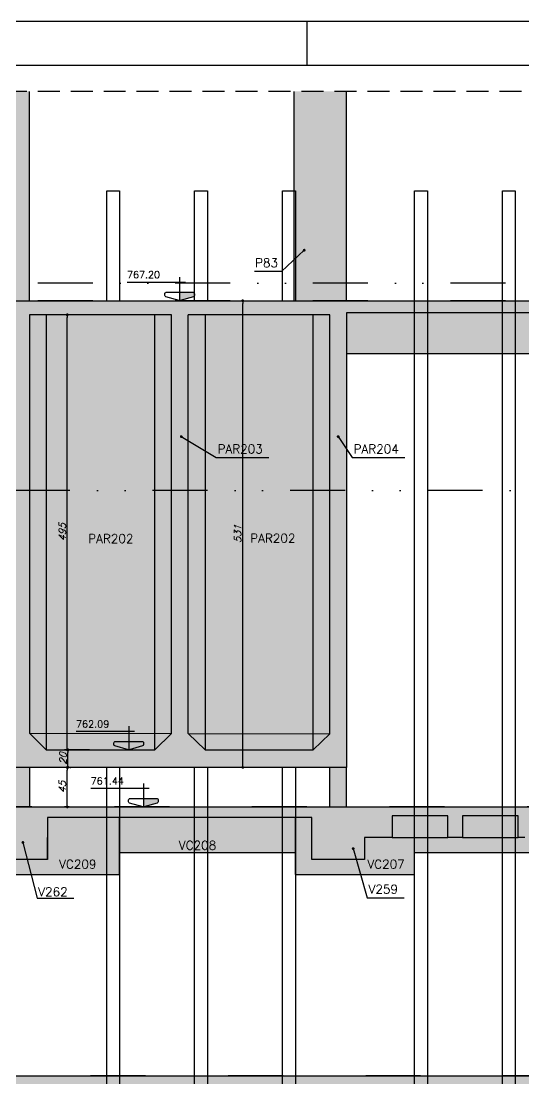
# Model space of a CAD drawing. Header units: millimetres. Extents: x 0 to 7795, y 0 to 4500.
# Drawn here: x 1322 to 1894, y 3297 to 4500 of the extents above; entities that cross this region are included whole.
import ezdxf
from ezdxf.enums import TextEntityAlignment as Align

# ---------------------------------------------------------------- set-up
doc = ezdxf.new("R2010")
doc.units = ezdxf.units.MM
doc.header["$LTSCALE"] = 50
doc.linetypes.add('DASHED', pattern=[0.75, 0.5, -0.25])
doc.linetypes.add('DIVIDE2', pattern=[0.625, 0.25, -0.125, 0, -0.125, 0, -0.125])
for name, color, linetype in [('F-CORTE', 4, 'Continuous'), ('F-COTAS', 106, 'Continuous'), ('F-EIXOS-DET', 1, 'Continuous'), ('F-FUNDAÇÃO-VISTA', 253, 'Continuous'), ('F-LEADER', 1, 'Continuous'), ('F-MARGEM', 1, 'Continuous'), ('F-NÍVEL-VISTA', 2, 'Continuous'), ('F-SOLIDO-CORTE', 71, 'Continuous'), ('F-TEXTO', 6, 'Continuous'), ('F-TEXTO-YELLOW', 2, 'Continuous'), ('F-VIGA VISTA', 2, 'Continuous'), ('F-VISTA', 2, 'Continuous'), ('F-VISTA SÓLIDO 1', 254, 'Continuous'), ('F-VISTA SÓLIDO 3', 252, 'Continuous')]:
    doc.layers.add(name, color=color, linetype=linetype)
doc.styles.add('CP-TEXT-INCL', font='simplex.shx', dxfattribs={"oblique": 20})
doc.styles.add('MCP', font='simplex.shx')
doc.dimstyles.new('CP-COTAS-50', dxfattribs={"dimscale": 0.64, "dimtxt": 12.5, "dimasz": 5, "dimexe": 5, "dimexo": 5, "dimgap": 2.5, "dimtad": 1, "dimdec": 1, "dimdsep": 46, "dimtxsty": 'CP-TEXT-INCL', "dimblk1": 'DOT', "dimblk2": 'DOT', "dimsah": 1, "dimcen": 9, "dimclrd": 256, "dimclre": 256, "dimclrt": 256, "dimadec": 0, "dimazin": 0, "dimtfac": 1, "dimtdec": 1, "dimtmove": 2, "dimatfit": 3, "dimldrblk": 'DOT', "dimfxl": 5, "dimtolj": 1, "dimarcsym": 0})

# ---------------------------------------------------------------- blocks, each defined once
blk = doc.blocks.new('_DOT')
at = {"color": 0, "linetype": 'ByBlock'}
blk.add_line((-0.5, 0), (-1, 0), dxfattribs=at)
at = {"color": 0, "linetype": 'ByBlock', "const_width": 0.5}
blk.add_lwpolyline([(-0.25, 0, 1), (0.25, 0, 1)], format="xyb", close=True, dxfattribs=at)
blk = doc.blocks.new('A0-2L_900')
at = {"layer": 'F-MARGEM', "color": 2}
blk.add_line((32.95, 89), (32.95, 90), dxfattribs=at)
blk.add_lwpolyline([(155.9, 0), (0, 0), (0, 90), (155.9, 90)], close=True, dxfattribs=at)
at = {"layer": 'F-MARGEM', "color": 7}
blk.add_lwpolyline([(2.5, 89), (154.9, 89), (154.9, 1), (2.5, 1)], close=True, dxfattribs=at)
blk = doc.blocks.new('*D86')
at = {"layer": 'DEFPOINTS', "color": 0, "transparency": 16777216}
for p in [(1374.7, 3650.9), (1380.2, 3650.9), (1380.2, 3605.9)]:
    blk.add_point(p, dxfattribs=at)
at = {"layer": 'F-COTAS', "lineweight": -2, "transparency": 16777216}
for p, q in [((1377, 3650.9), (1371.5, 3650.9)), ((1374.7, 3609.1), (1374.7, 3647.7)), ((1377, 3605.9), (1371.5, 3605.9))]:
    blk.add_line(p, q, dxfattribs=at)
at = {"layer": 'F-COTAS', "lineweight": -2, "transparency": 16777216, "xscale": 3.2, "yscale": 3.2, "zscale": 3.2}
for p, rotation in [((1374.7, 3650.9), 90), ((1374.7, 3605.9), 270)]:
    blk.add_blockref('_DOT', p, dxfattribs=dict(at, rotation=rotation))
at = {"layer": 'F-COTAS', "transparency": 16777216, "insert": (1369.1, 3628.4), "char_height": 8, "attachment_point": 5, "rotation": 90, "style": 'CP-TEXT-INCL'}
blk.add_mtext('\\A1;45', dxfattribs=at)
blk = doc.blocks.new('*D87')
at = {"layer": 'DEFPOINTS', "color": 0, "transparency": 16777216}
for p in [(1374.6, 3670.9), (1375.5, 3670.9), (1374.6, 3650.9)]:
    blk.add_point(p, dxfattribs=at)
at = {"layer": 'F-COTAS', "lineweight": -2, "transparency": 16777216}
for p, q in [((1377.8, 3670.9), (1378.7, 3670.9)), ((1375.5, 3654.1), (1375.5, 3667.7)), ((1377.8, 3650.9), (1378.7, 3650.9))]:
    blk.add_line(p, q, dxfattribs=at)
at = {"layer": 'F-COTAS', "lineweight": -2, "transparency": 16777216, "xscale": 3.2, "yscale": 3.2, "zscale": 3.2}
for p, rotation in [((1375.5, 3670.9), 90), ((1375.5, 3650.9), 270)]:
    blk.add_blockref('_DOT', p, dxfattribs=dict(at, rotation=rotation))
at = {"layer": 'F-COTAS', "transparency": 16777216, "insert": (1369.9, 3660.9), "char_height": 8, "attachment_point": 5, "rotation": 90, "style": 'CP-TEXT-INCL'}
blk.add_mtext('\\A1;20', dxfattribs=at)
blk = doc.blocks.new('*D88')
at = {"layer": 'DEFPOINTS', "color": 0, "transparency": 16777216}
for p in [(1374.7, 4165.9), (1403.1, 4165.9), (1403.1, 3670.9)]:
    blk.add_point(p, dxfattribs=at)
at = {"layer": 'F-COTAS', "lineweight": -2, "transparency": 16777216}
for p, q in [((1399.9, 4165.9), (1371.5, 4165.9)), ((1374.7, 3674.1), (1374.7, 4162.7)), ((1399.9, 3670.9), (1371.5, 3670.9))]:
    blk.add_line(p, q, dxfattribs=at)
at = {"layer": 'F-COTAS', "lineweight": -2, "transparency": 16777216, "xscale": 3.2, "yscale": 3.2, "zscale": 3.2}
for p, rotation in [((1374.7, 4165.9), 90), ((1374.7, 3670.9), 270)]:
    blk.add_blockref('_DOT', p, dxfattribs=dict(at, rotation=rotation))
at = {"layer": 'F-COTAS', "transparency": 16777216, "insert": (1369.1, 3918.4), "char_height": 8, "attachment_point": 5, "rotation": 90, "style": 'CP-TEXT-INCL'}
blk.add_mtext('\\A1;495', dxfattribs=at)
blk = doc.blocks.new('Nível - Vista')
at = {"layer": 'F-NÍVEL-VISTA'}
blk.add_hatch(color=71, dxfattribs=at).paths.add_polyline_path([(0, 0.238), (-0.38, 0.238, 0.414214), (-0.42, 0.198), (-0.42, 0.148, 0.331206), (-0.391, 0.11), (-0.011, 0.002, 0.072993), (0, 0)])
at = {"layer": 'F-NÍVEL-VISTA', "color": 2}
for p, q in [((0, 0.67), (0, 0)), ((-0.168, 0.521), (1.493, 0.521))]:
    blk.add_line(p, q, dxfattribs=at)
blk.add_lwpolyline([(-0.011, 0.002, 0.146769), (0.011, 0.002), (0.391, 0.11, 0.331206), (0.42, 0.148), (0.42, 0.198, 0.414214), (0.38, 0.238), (-0.38, 0.238, 0.414214), (-0.42, 0.198), (-0.42, 0.148, 0.331206), (-0.391, 0.11), (-0.011, 0.002, 0.146769), (0.011, 0.002)], format="xyb", dxfattribs=at)
at = {"layer": 'F-TEXTO', "color": 3, "style": 'MCP'}
for tag, p in [('NÍVEL', (1.026, 0.636)), ('NÍVEL_DETALHE', (1.02, 0.186))]:
    blk.add_attdef(tag, text='', height=0.2, dxfattribs=at).set_placement(p, align=Align.CENTER)
blk = doc.blocks.new('*D167')
at = {"layer": 'DEFPOINTS', "color": 0, "transparency": 16777216}
for p in [(1573.7, 4181.9), (1574.2, 4181.9), (1577.6, 3650.9)]:
    blk.add_point(p, dxfattribs=at)
at = {"layer": 'F-COTAS', "lineweight": -2, "transparency": 16777216}
for p, q in [((1574.2, 3654.1), (1574.2, 4178.7)), ((1576.9, 4181.9), (1577.4, 4181.9)), ((1574.4, 3650.9), (1571, 3650.9))]:
    blk.add_line(p, q, dxfattribs=at)
at = {"layer": 'F-COTAS', "lineweight": -2, "transparency": 16777216, "xscale": 3.2, "yscale": 3.2, "zscale": 3.2}
for p, rotation in [((1574.2, 4181.9), 90), ((1574.2, 3650.9), 270)]:
    blk.add_blockref('_DOT', p, dxfattribs=dict(at, rotation=rotation))
at = {"layer": 'F-COTAS', "transparency": 16777216, "insert": (1568.6, 3916.4), "char_height": 8, "attachment_point": 5, "rotation": 90, "style": 'CP-TEXT-INCL'}
blk.add_mtext('\\A1;531', dxfattribs=at)

msp = doc.modelspace()

# ---------------------------------------------------------------- hatches: boundary and pattern name
at = {"layer": 'F-SOLIDO-CORTE'}
h = msp.add_hatch(color=256, dxfattribs=at)
h.dxf.hatch_style = 1
h.paths.add_polyline_path([(1692.38, 3950.69), (1692.38, 4167.95), (1702.19, 4167.95), (1705.58, 4167.95), (2099.22, 4167.95), (2100.8, 4167.95), (2120.83, 4167.95), (2139.62, 4167.95), (2144.81, 4167.95), (2398.88, 4167.95), (2398.88, 4143.52), (2398.88, 4121.95), (2405, 4121.95), (2414.71, 4121.95), (2422.42, 4121.95), (2426.88, 4121.95), (2440.24, 4121.95), (2467.88, 4121.95), (2577.99, 4121.95), (2586.35, 4121.95), (2645.88, 4121.95), (2645.88, 4106.95), (2664.88, 4106.95), (2664.88, 4146.88), (2664.88, 4151.95), (2672.57, 4151.95), (2732.1, 4151.95), (2819.56, 4151.95), (3144.84, 4151.95), (3152.38, 4151.95), (3152.38, 4166.95), (2830.56, 4166.95), (2823.56, 4166.95), (2819.56, 4166.95), (2743.1, 4166.95), (2736.1, 4166.95), (2732.1, 4166.95), (2683.57, 4166.95), (2676.57, 4166.95), (2672.57, 4166.95), (2663.23, 4166.95), (2645.88, 4166.95), (2645.88, 4136.95), (2597.35, 4136.95), (2590.35, 4136.95), (2586.35, 4136.95), (2467.88, 4136.95), (2467.88, 4157.91), (2467.88, 4181.95), (2451.24, 4181.95), (2444.24, 4181.95), (2440.24, 4181.95), (2437.82, 4181.95), (2430.82, 4181.95), (2426.82, 4181.95), (2425.71, 4181.95), (2418.71, 4181.95), (2416, 4181.95), (2414.71, 4181.95), (2409, 4181.95), (2405, 4181.95), (2155.81, 4181.95), (2148.81, 4181.95), (2144.81, 4181.95), (2131.83, 4181.95), (2124.83, 4181.95), (2120.83, 4181.95), (2110.22, 4181.95), (2103.22, 4181.95), (2099.22, 4181.95), (1716.58, 4181.95), (1709.58, 4181.95), (1705.58, 4181.95), (1703.38, 4181.95), (1696.38, 4181.95), (1684.38, 4181.95), (1677.38, 4181.95), (1673.38, 4181.95), (1667.83, 4181.95), (1660.83, 4181.95), (1656.83, 4181.95), (1342.88, 4181.95), (1335.88, 4181.95), (1331.88, 4181.95), (1323.88, 4181.95), (1312.88, 4181.95), (1312.88, 4175.41), (1312.88, 3666.21), (1312.88, 3650.95), (1313.8, 3650.95), (1331.88, 3650.95), (1342.86, 3650.95), (1348.43, 3650.95), (1674.3, 3650.95), (1692.38, 3650.95)])
h.paths.add_polyline_path([(1654.38, 3670.95), (1350.88, 3670.95), (1331.88, 3689.95), (1331.88, 3950.69), (1331.88, 4165.95), (1656.83, 4165.95), (1673.38, 4165.95), (1673.38, 3688.98)], flags=16)
h = msp.add_hatch(color=256, dxfattribs=at)
h.dxf.hatch_style = 1
h.paths.add_polyline_path([(3152.38, 3605.95), (2995.46, 3605.95), (2849.78, 3605.95), (2495.89, 3605.95), (2473.68, 3605.95), (2441.74, 3605.95), (2438.38, 3605.95), (2407.9, 3605.95), (2402.07, 3605.95), (2394.25, 3605.95), (2386.06, 3605.95), (2378.38, 3605.95), (2374.73, 3605.95), (2370.45, 3605.95), (2368.42, 3605.95), (2278.84, 3605.95), (2001.29, 3605.95), (1973.34, 3605.95), (1876.43, 3605.95), (1712.88, 3605.95), (1703.72, 3605.95), (1702.19, 3605.95), (1673.47, 3605.95), (1663.57, 3605.95), (1652.88, 3605.95), (1646.4, 3605.95), (1639.56, 3605.95), (1440.87, 3605.95), (1352.38, 3605.95), (1343.22, 3605.95), (1341.69, 3605.95), (1312.97, 3605.95), (1303.07, 3605.95), (1292.38, 3605.95), (1231.79, 3605.95), (1026.59, 3605.95), (1013.6, 3605.95), (686.96, 3605.95), (684.54, 3605.95), (669.14, 3605.95), (663.38, 3605.95), (663.38, 3570.95), (669.14, 3570.95), (684.54, 3570.95), (686.96, 3570.95), (690.76, 3570.95), (704.25, 3570.95), (704.25, 3590.03), (704.25, 3595.95), (767.5, 3595.95), (767.5, 3576.86), (767.5, 3570.95), (769.42, 3570.95), (784.25, 3570.95), (784.25, 3590.03), (784.25, 3595.95), (847.5, 3595.95), (847.5, 3576.86), (847.5, 3570.95), (849.51, 3570.95), (853.73, 3570.95), (864.25, 3570.95), (864.25, 3590.03), (864.25, 3595.95), (927.5, 3595.95), (927.5, 3576.86), (927.5, 3570.95), (938.18, 3570.95), (942.36, 3570.95), (944.25, 3570.95), (944.25, 3590.03), (944.25, 3595.95), (1007.5, 3595.95), (1007.5, 3576.86), (1007.5, 3570.95), (1009.6, 3570.95), (1013.93, 3570.95), (1019.01, 3570.95), (1024.25, 3570.95), (1024.25, 3590.03), (1024.25, 3595.95), (1087.5, 3595.95), (1087.5, 3576.86), (1087.5, 3570.95), (1089.42, 3570.95), (1104.25, 3570.95), (1104.25, 3590.03), (1104.25, 3595.95), (1167.5, 3595.95), (1167.5, 3576.86), (1167.5, 3570.95), (1172.77, 3570.95), (1177.12, 3570.95), (1184.25, 3570.95), (1184.25, 3590.03), (1184.25, 3595.95), (1231.79, 3595.95), (1247.5, 3595.95), (1247.5, 3576.86), (1247.5, 3570.95), (1264.58, 3570.95), (1292.38, 3570.95), (1292.38, 3545.95), (1303.07, 3545.95), (1312.97, 3545.95), (1341.69, 3545.95), (1343.22, 3545.95), (1352.38, 3545.95), (1352.38, 3579.15), (1352.38, 3593.95), (1440.87, 3593.95), (1639.56, 3593.95), (1646.4, 3593.95), (1652.88, 3593.95), (1652.88, 3572.74), (1652.88, 3545.95), (1663.57, 3545.95), (1673.47, 3545.95), (1702.19, 3545.95), (1703.72, 3545.95), (1712.88, 3545.95), (1712.88, 3570.95), (1720.17, 3570.95), (1741.02, 3570.95), (1744.25, 3570.95), (1744.25, 3590.03), (1744.25, 3595.95), (1807.5, 3595.95), (1807.5, 3576.86), (1807.5, 3570.95), (1820.01, 3570.95), (1824.25, 3570.95), (1824.25, 3590.03), (1824.25, 3595.95), (1876.43, 3595.95), (1887.5, 3595.95), (1887.5, 3576.86), (1887.5, 3570.95), (1895.04, 3570.95), (1904.25, 3570.95), (1904.25, 3590.03), (1904.25, 3595.95), (1967.5, 3595.95), (1967.5, 3576.86), (1967.5, 3570.95), (1979.01, 3570.95), (1984.25, 3570.95), (1984.25, 3590.03), (1984.25, 3595.95), (2001.29, 3595.95), (2047.5, 3595.95), (2047.5, 3576.86), (2047.5, 3570.95), (2064.25, 3570.95), (2064.25, 3590.03), (2064.25, 3595.95), (2127.5, 3595.95), (2127.5, 3576.86), (2127.5, 3570.95), (2128.86, 3570.95), (2130.65, 3570.95), (2140.88, 3570.95), (2144.25, 3570.95), (2144.25, 3590.03), (2144.25, 3595.95), (2207.5, 3595.95), (2207.5, 3576.86), (2207.5, 3570.95), (2214.79, 3570.95), (2217.04, 3570.95), (2220.88, 3570.95), (2224.25, 3570.95), (2224.25, 3590.03), (2224.25, 3595.95), (2278.84, 3595.95), (2287.5, 3595.95), (2287.5, 3576.86), (2287.5, 3570.95), (2290.51, 3570.95), (2298.18, 3570.95), (2300.88, 3570.95), (2304.25, 3570.95), (2304.25, 3590.03), (2304.25, 3595.95), (2367.5, 3595.95), (2367.5, 3576.86), (2367.5, 3570.95), (2370.45, 3570.95), (2374.73, 3570.95), (2379.25, 3570.95), (2386.06, 3570.95), (2394.25, 3570.95), (2402.07, 3570.95), (2408.49, 3570.95), (2438.38, 3570.95), (2442.98, 3570.95), (2459.76, 3570.95), (2464.25, 3570.95), (2464.25, 3590.03), (2464.25, 3595.95), (2473.68, 3595.95), (2495.89, 3595.95), (2527.5, 3595.95), (2527.5, 3576.86), (2527.5, 3570.95), (2541.51, 3570.95), (2544.25, 3570.95), (2544.25, 3590.03), (2544.25, 3595.95), (2607.5, 3595.95), (2607.5, 3576.86), (2607.5, 3570.95), (2619.72, 3570.95), (2624.25, 3570.95), (2624.25, 3590.03), (2624.25, 3595.95), (2687.5, 3595.95), (2687.5, 3576.86), (2687.5, 3570.95), (2698.09, 3570.95), (2704.25, 3570.95), (2704.25, 3590.03), (2704.25, 3595.95), (2767.5, 3595.95), (2767.5, 3576.86), (2767.5, 3570.95), (2784.25, 3570.95), (2784.25, 3590.03), (2784.25, 3595.95), (2847.5, 3595.95), (2847.5, 3576.86), (2847.5, 3570.95), (2864.25, 3570.95), (2864.25, 3590.03), (2864.25, 3595.95), (2927.5, 3595.95), (2927.5, 3576.86), (2927.5, 3570.95), (2937.13, 3570.95), (2944.25, 3570.95), (2944.25, 3590.03), (2944.25, 3595.95), (2995.46, 3595.95), (3007.5, 3595.95), (3007.5, 3576.86), (3007.5, 3570.95), (3024.25, 3570.95), (3024.25, 3590.03), (3024.25, 3595.95), (3087.5, 3595.95), (3087.5, 3576.86), (3087.5, 3570.95), (3090.23, 3570.95), (3092.88, 3570.95), (3115.43, 3570.95), (3152.38, 3570.95)])
h = msp.add_hatch(color=256, dxfattribs=at)
h.dxf.hatch_style = 1
h.paths.add_polyline_path([(3152.38, 3299.95), (3144.84, 3299.95), (3073.68, 3299.95), (2684.93, 3299.95), (2649.55, 3299.95), (2646.27, 3299.95), (2521.85, 3299.95), (2455.16, 3299.95), (2429.76, 3299.95), (2424.74, 3299.95), (2416.21, 3299.95), (2405.59, 3299.95), (2394.86, 3299.95), (2385.78, 3299.95), (2376.57, 3299.95), (2370.58, 3299.95), (2368.55, 3299.95), (2358.54, 3299.95), (2149.56, 3299.95), (2131.33, 3299.95), (2095.69, 3299.95), (2090.19, 3299.95), (1775.99, 3299.95), (1773.88, 3299.95), (1769.6, 3299.95), (1734.91, 3299.95), (1731.68, 3299.95), (1728.87, 3299.95), (1712.58, 3299.95), (1665.01, 3299.95), (1639.69, 3299.95), (1632.55, 3299.95), (1614.31, 3299.95), (1365.58, 3299.95), (1356.35, 3299.95), (1346.62, 3299.95), (1303.32, 3299.95), (1298.14, 3299.95), (1295.59, 3299.95), (1275.8, 3299.95), (1229.96, 3299.95), (1217.39, 3299.95), (1026.29, 3299.95), (1013.57, 3299.95), (739.25, 3299.95), (721.01, 3299.95), (702.77, 3299.95), (687.26, 3299.95), (684.54, 3299.95), (669.14, 3299.95), (666.59, 3299.95), (663.38, 3299.95), (663.38, 3264.95), (666.59, 3264.95), (669.14, 3264.95), (684.54, 3264.95), (687.26, 3264.95), (690.76, 3264.95), (696.55, 3264.95), (700.13, 3264.95), (704.25, 3264.95), (704.25, 3284.03), (704.25, 3289.95), (721.01, 3289.95), (739.25, 3289.95), (767.5, 3289.95), (767.5, 3270.86), (767.5, 3264.95), (769.06, 3264.95), (772.47, 3264.95), (775.04, 3264.95), (784.25, 3264.95), (784.25, 3284.03), (784.25, 3289.95), (847.5, 3289.95), (847.5, 3270.86), (847.5, 3264.95), (849.06, 3264.95), (864.25, 3264.95), (864.25, 3284.03), (864.25, 3289.95), (927.5, 3289.95), (927.5, 3270.86), (927.5, 3264.95), (929.06, 3264.95), (944.25, 3264.95), (944.25, 3284.03), (944.25, 3289.95), (1007.5, 3289.95), (1007.5, 3270.86), (1007.5, 3264.95), (1008.86, 3264.95), (1024.25, 3264.95), (1024.25, 3284.03), (1024.25, 3289.95), (1087.5, 3289.95), (1087.5, 3270.86), (1087.5, 3264.95), (1088.74, 3264.95), (1104.25, 3264.95), (1104.25, 3284.03), (1104.25, 3289.95), (1167.5, 3289.95), (1167.5, 3270.86), (1167.5, 3264.95), (1176.99, 3264.95), (1184.25, 3264.95), (1184.25, 3284.03), (1184.25, 3289.95), (1217.39, 3289.95), (1229.96, 3289.95), (1247.5, 3289.95), (1247.5, 3270.86), (1247.5, 3264.95), (1264.25, 3264.95), (1264.25, 3284.03), (1264.25, 3289.95), (1275.8, 3289.95), (1295.59, 3289.95), (1298.14, 3289.95), (1303.32, 3289.95), (1327.5, 3289.95), (1327.5, 3270.86), (1327.5, 3264.95), (1328.46, 3264.95), (1333.93, 3264.95), (1339.01, 3264.95), (1344.25, 3264.95), (1344.25, 3284.03), (1344.25, 3289.95), (1347.06, 3289.95), (1356.35, 3289.95), (1365.58, 3289.95), (1407.5, 3289.95), (1407.5, 3270.86), (1407.5, 3264.95), (1409.34, 3264.95), (1424.25, 3264.95), (1424.25, 3284.03), (1424.25, 3289.95), (1487.5, 3289.95), (1487.5, 3270.86), (1487.5, 3264.95), (1488.59, 3264.95), (1496.23, 3264.95), (1504.25, 3264.95), (1504.25, 3284.03), (1504.25, 3289.95), (1567.5, 3289.95), (1567.5, 3270.86), (1567.5, 3264.95), (1569.34, 3264.95), (1574.77, 3264.95), (1584.25, 3264.95), (1584.25, 3284.03), (1584.25, 3289.95), (1614.31, 3289.95), (1632.55, 3289.95), (1639.69, 3289.95), (1647.5, 3289.95), (1647.5, 3270.86), (1647.5, 3264.95), (1650.64, 3264.95), (1658.36, 3264.95), (1664.25, 3264.95), (1664.25, 3284.03), (1664.25, 3289.95), (1712.58, 3289.95), (1727.5, 3289.95), (1727.5, 3270.86), (1727.5, 3264.95), (1729.2, 3264.95), (1744.25, 3264.95), (1744.25, 3284.03), (1744.25, 3289.95), (1769.6, 3289.95), (1775.99, 3289.95), (1807.5, 3289.95), (1807.5, 3270.86), (1807.5, 3264.95), (1810.45, 3264.95), (1813.93, 3264.95), (1824.25, 3264.95), (1824.25, 3284.03), (1824.25, 3289.95), (1887.5, 3289.95), (1887.5, 3270.86), (1887.5, 3264.95), (1904.25, 3264.95), (1904.25, 3284.03), (1904.25, 3289.95), (1967.5, 3289.95), (1967.5, 3270.86), (1967.5, 3264.95), (1969.78, 3264.95), (1984.25, 3264.95), (1984.25, 3284.03), (1984.25, 3289.95), (2047.5, 3289.95), (2047.5, 3270.86), (2047.5, 3264.95), (2064.25, 3264.95), (2064.25, 3284.03), (2064.25, 3289.95), (2090.44, 3289.95), (2095.69, 3289.95), (2127.5, 3289.95), (2127.5, 3270.86), (2127.5, 3264.95), (2131.71, 3264.95), (2134.22, 3264.95), (2137.61, 3264.95), (2141.13, 3264.95), (2144.25, 3264.95), (2144.25, 3284.03), (2144.25, 3289.95), (2149.56, 3289.95), (2207.5, 3289.95), (2207.5, 3270.86), (2207.5, 3264.95), (2209.07, 3264.95), (2224.25, 3264.95), (2224.25, 3284.03), (2224.25, 3289.95), (2287.5, 3289.95), (2287.5, 3270.86), (2287.5, 3264.95), (2290.1, 3264.95), (2304.25, 3264.95), (2304.25, 3284.03), (2304.25, 3289.95), (2358.54, 3289.95), (2367.5, 3289.95), (2367.5, 3270.86), (2367.5, 3264.95), (2370.58, 3264.95), (2376.57, 3264.95), (2384.25, 3264.95), (2384.25, 3284.03), (2384.25, 3289.95), (2394.86, 3289.95), (2405.59, 3289.95), (2416.21, 3289.95), (2424.74, 3289.95), (2430.7, 3289.95), (2447.5, 3289.95), (2447.5, 3270.86), (2447.5, 3264.95), (2454.77, 3264.95), (2464.25, 3264.95), (2464.25, 3284.03), (2464.25, 3289.95), (2521.85, 3289.95), (2527.5, 3289.95), (2527.5, 3270.86), (2527.5, 3264.95), (2530.17, 3264.95), (2535.04, 3264.95), (2538.41, 3264.95), (2544.25, 3264.95), (2544.25, 3284.03), (2544.25, 3289.95), (2607.5, 3289.95), (2607.5, 3270.86), (2607.5, 3264.95), (2611.13, 3264.95), (2618.41, 3264.95), (2624.25, 3264.95), (2624.25, 3284.03), (2624.25, 3289.95), (2646.27, 3289.95), (2649.55, 3289.95), (2684.93, 3289.95), (2687.5, 3289.95), (2687.5, 3270.86), (2687.59, 3264.95), (2691.09, 3264.95), (2698.22, 3264.95), (2704.25, 3264.95), (2704.25, 3284.03), (2704.25, 3289.95), (2767.5, 3289.95), (2767.5, 3270.86), (2767.5, 3264.95), (2769.93, 3264.95), (2776.61, 3264.95), (2779.01, 3264.95), (2784.25, 3264.95), (2784.25, 3284.03), (2784.25, 3289.95), (2847.5, 3289.95), (2847.5, 3270.86), (2847.5, 3264.95), (2849.93, 3264.95), (2858.41, 3264.95), (2864.25, 3264.95), (2864.25, 3284.03), (2864.25, 3289.95), (2927.5, 3289.95), (2927.5, 3270.86), (2927.5, 3264.95), (2929.93, 3264.95), (2944.25, 3264.95), (2944.25, 3284.03), (2944.25, 3289.95), (3007.5, 3289.95), (3007.5, 3270.86), (3007.5, 3264.95), (3008.97, 3264.95), (3024.25, 3264.95), (3024.25, 3284.03), (3024.25, 3289.95), (3073.68, 3289.95), (3087.5, 3289.95), (3087.5, 3270.86), (3087.5, 3264.95), (3088.88, 3264.95), (3094.77, 3264.95), (3115.24, 3264.95), (3144.84, 3264.95), (3152.38, 3264.95)])
at = {"layer": 'F-VISTA SÓLIDO 1'}
h = msp.add_hatch(color=256, dxfattribs=at)
h.dxf.hatch_style = 1
h.paths.add_polyline_path([(1331.88, 4420), (1312.88, 4420), (1312.88, 4206.95), (672.38, 4206.95), (672.38, 4299.95), (653.38, 4299.95), (653.38, 4216.95), (663.38, 4216.95), (663.38, 4175.42), (1312.88, 4175.42), (1312.88, 4181.95), (1331.88, 4181.95)])
h = msp.add_hatch(color=256, dxfattribs=at)
h.dxf.hatch_style = 1
h.paths.add_polyline_path([(1692.38, 4420), (1632.38, 4420), (1632.38, 4181.95), (1667.83, 4181.95), (1684.38, 4181.95), (1692.38, 4181.95)])
h = msp.add_hatch(color=256, dxfattribs=at)
h.dxf.hatch_style = 1
h.paths.add_polyline_path([(2398.88, 4143.52), (2398.88, 4167.95), (2144.81, 4167.95), (2139.62, 4167.95), (2120.83, 4167.95), (2100.8, 4167.95), (2099.22, 4167.95), (1705.58, 4167.95), (1702.19, 4167.95), (1692.38, 4167.95), (1692.38, 4121.95), (1712.38, 4121.95), (1771.1, 4121.95), (2092.13, 4121.95), (2101.08, 4121.95), (2131.65, 4121.95), (2132.12, 4121.95), (2168.68, 4121.95), (2367.55, 4121.95), (2368.5, 4121.95), (2373.2, 4121.95), (2398.88, 4121.95)])
h = msp.add_hatch(color=256, dxfattribs=at)
h.dxf.hatch_style = 1
h.paths.add_polyline_path([(1634.23, 3593.95), (1634.23, 3528.95), (1769.53, 3528.95), (1769.53, 3593.95)])
h.paths.add_polyline_path([(1634.23, 3553.95), (1634.23, 3593.95), (1434.23, 3593.95), (1434.23, 3553.95)])
h.paths.add_polyline_path([(1352.38, 3528.95), (1434.23, 3528.95), (1434.23, 3593.95), (1352.38, 3593.95)])
h = msp.add_hatch(color=256, dxfattribs=at)
h.dxf.hatch_style = 1
h.paths.add_polyline_path([(1284.23, 3528.95), (1352.38, 3528.95), (1352.38, 3570.95), (1284.23, 3570.95)])
h = msp.add_hatch(color=256, dxfattribs=at)
h.dxf.hatch_style = 1
h.paths.add_polyline_path([(1769.53, 3553.95), (2647.88, 3553.95), (2647.88, 3570.95), (1769.53, 3570.95)])
at = {"layer": 'F-VISTA SÓLIDO 3'}
h = msp.add_hatch(color=256, dxfattribs=at)
h.dxf.hatch_style = 1
h.paths.add_polyline_path([(1350.88, 4165.95), (1331.88, 4165.95), (1331.88, 3950.69), (1331.88, 3689.95), (1350.88, 3689.9)])
h = msp.add_hatch(color=256, dxfattribs=at)
h.dxf.hatch_style = 1
h.paths.add_polyline_path([(1654.38, 4165.95), (1350.88, 4165.95), (1350.88, 3689.9), (1654.38, 3689.03)])
h = msp.add_hatch(color=256, dxfattribs=at)
h.dxf.hatch_style = 1
h.paths.add_polyline_path([(1673.38, 4165.95), (1656.83, 4165.95), (1654.38, 4165.95), (1654.38, 3689.03), (1673.38, 3688.98)])
h = msp.add_hatch(color=256, dxfattribs=at)
h.dxf.hatch_style = 1
h.paths.add_polyline_path([(1350.88, 3689.9), (1331.88, 3689.95), (1350.88, 3670.95)])
h = msp.add_hatch(color=256, dxfattribs=at)
h.dxf.hatch_style = 1
h.paths.add_polyline_path([(1654.38, 3689.03), (1350.88, 3689.9), (1350.88, 3670.95), (1654.38, 3670.95)])
h = msp.add_hatch(color=256, dxfattribs=at)
h.dxf.hatch_style = 1
h.paths.add_polyline_path([(1673.38, 3688.98), (1654.38, 3689.03), (1654.38, 3670.95)])
h = msp.add_hatch(color=256, dxfattribs=at)
h.dxf.hatch_style = 1
h.paths.add_polyline_path([(1331.88, 3650.95), (1331.88, 3650.95), (1313.8, 3650.95), (1312.88, 3650.95), (1312.88, 3605.95), (1312.97, 3605.95), (1331.88, 3605.95)])
h = msp.add_hatch(color=256, dxfattribs=at)
h.dxf.hatch_style = 1
h.paths.add_polyline_path([(1692.38, 3650.95), (1674.3, 3650.95), (1673.38, 3650.95), (1673.38, 3605.95), (1673.47, 3605.95), (1692.38, 3605.95)])
h = msp.add_hatch(color=256, dxfattribs=at)
h.dxf.hatch_style = 1
h.paths.add_polyline_path([(1807.5, 3595.95), (1744.25, 3595.95), (1744.25, 3590.03), (1744.25, 3570.95), (1755.82, 3570.95), (1807.5, 3570.95), (1807.5, 3576.86)])
h = msp.add_hatch(color=256, dxfattribs=at)
h.dxf.hatch_style = 1
h.paths.add_polyline_path([(1887.5, 3595.95), (1876.43, 3595.95), (1824.25, 3595.95), (1824.25, 3590.03), (1824.25, 3570.95), (1887.5, 3570.95), (1887.5, 3576.86)])

# ---------------------------------------------------------------- linework, layer by layer
at = {"color": 1, "linetype": 'DASHED'}
msp.add_lwpolyline([(3466.11, 4420), (406.66, 4420), (406.66, 2798.95)], dxfattribs=at)
msp.add_lwpolyline([(406.66, 2798.95), (3280.84, 2798.95), (3373.15, 3566.67), (3320.06, 3588.29), (3420.54, 3577.81), (3367.45, 3599.43), (3466.11, 4420), (406.66, 4420)], close=True, dxfattribs=at)
at = {"layer": 'F-CORTE'}
for p, q in [((1312.88, 4181.95), (1342.88, 4181.95)), ((1331.88, 4181.95), (1656.83, 4181.95)), ((1335.88, 4181.95), (1660.83, 4181.95)), ((1342.88, 4181.95), (1667.83, 4181.95)), ((1656.83, 4181.95), (1673.38, 4181.95)), ((1660.83, 4181.95), (1677.38, 4181.95)), ((1667.83, 4181.95), (1684.38, 4181.95)), ((1673.38, 4181.95), (1692.38, 4181.95)), ((1677.38, 4181.95), (1696.38, 4181.95)), ((1684.38, 4181.95), (1703.38, 4181.95)), ((1692.38, 4181.95), (1702.19, 4181.95)), ((1696.38, 4181.95), (1706.19, 4181.95)), ((1702.19, 4181.95), (1705.58, 4181.95)), ((1703.38, 4181.95), (1713.19, 4181.95)), ((1705.58, 4181.95), (2099.22, 4181.95)), ((1706.19, 4181.95), (1709.58, 4181.95)), ((1709.58, 4181.95), (2103.22, 4181.95)), ((1713.19, 4181.95), (1716.58, 4181.95)), ((1716.58, 4181.95), (2110.22, 4181.95)), ((1493.38, 3689.49), (1493.38, 4165.95)), ((1512.38, 3689.44), (1512.38, 4165.95)), ((1702.19, 4167.95), (1692.38, 4167.95)), ((1692.38, 4167.95), (1692.38, 3950.69)), ((1705.58, 4167.95), (1702.19, 4167.95)), ((2099.22, 4167.95), (1705.58, 4167.95)), ((1692.38, 3950.69), (1692.38, 3650.95)), ((1474.38, 3670.95), (1493.38, 3689.49)), ((1512.38, 3689.44), (1531.38, 3670.95)), ((1331.88, 3650.95), (1313.8, 3650.95)), ((1342.86, 3650.95), (1331.88, 3650.95)), ((1348.43, 3650.95), (1342.86, 3650.95)), ((1674.3, 3650.95), (1348.43, 3650.95)), ((1692.38, 3650.95), (1674.3, 3650.95)), ((1312.97, 3605.95), (1341.69, 3605.95)), ((1341.69, 3605.95), (1343.22, 3605.95)), ((1343.22, 3605.95), (1352.38, 3605.95)), ((1352.38, 3605.95), (1440.87, 3605.95)), ((1440.87, 3605.95), (1639.56, 3605.95)), ((1639.56, 3605.95), (1646.4, 3605.95)), ((1646.4, 3605.95), (1652.88, 3605.95)), ((1652.88, 3605.95), (1663.57, 3605.95)), ((1663.57, 3605.95), (1673.47, 3605.95)), ((1673.47, 3605.95), (1702.19, 3605.95)), ((1702.19, 3605.95), (1703.72, 3605.95)), ((1703.72, 3605.95), (1712.88, 3605.95)), ((1712.88, 3605.95), (1876.43, 3605.95)), ((1876.43, 3605.95), (1973.34, 3605.95))]:
    msp.add_line(p, q, dxfattribs=at)
for points in [[(1493.38, 4165.95), (1331.88, 4165.95), (1331.88, 3950.69), (1331.88, 3689.95), (1350.88, 3670.95), (1474.38, 3670.95)], [(1531.38, 3670.95), (1654.38, 3670.95), (1673.38, 3688.98), (1673.38, 4165.95), (1656.83, 4165.95), (1512.38, 4165.95)], [(1895.04, 3570.95), (1887.5, 3570.95), (1887.5, 3576.86), (1887.5, 3595.95), (1876.43, 3595.95), (1824.25, 3595.95), (1824.25, 3590.03), (1824.25, 3570.95), (1822.55, 3570.95), (1820.01, 3570.95), (1807.5, 3570.95), (1807.5, 3576.86), (1807.5, 3595.95), (1744.25, 3595.95), (1744.25, 3590.03), (1744.25, 3570.95), (1742.55, 3570.95), (1741.02, 3570.95), (1720.17, 3570.95), (1712.88, 3570.95), (1712.88, 3545.95), (1703.72, 3545.95), (1702.19, 3545.95), (1673.47, 3545.95), (1663.57, 3545.95), (1652.88, 3545.95), (1652.88, 3572.74), (1652.88, 3593.95), (1646.4, 3593.95), (1639.56, 3593.95), (1440.87, 3593.95), (1352.38, 3593.95), (1352.38, 3579.15), (1352.38, 3545.95), (1343.22, 3545.95), (1341.69, 3545.95), (1312.97, 3545.95)], [(1303.32, 3299.95), (1346.62, 3299.95), (1356.35, 3299.95), (1365.58, 3299.95), (1614.31, 3299.95), (1632.55, 3299.95), (1639.69, 3299.95), (1665.01, 3299.95), (1712.58, 3299.95), (1728.87, 3299.95), (1731.68, 3299.95), (1734.91, 3299.95), (1769.6, 3299.95), (1773.88, 3299.95), (1775.99, 3299.95), (2090.19, 3299.95)]]:
    msp.add_lwpolyline(points, dxfattribs=at)
at = {"layer": 'F-EIXOS-DET', "color": 1, "linetype": 'DIVIDE2', "ltscale": 5}
for p, q in [((3437.49, 4201.95), (406.66, 4201.95)), ((3437.49, 4181.95), (406.66, 4181.95)), ((3411.52, 3965.95), (406.66, 3965.95)), ((3368.23, 3605.95), (406.66, 3605.95)), ((3341.08, 3299.95), (406.66, 3299.95))]:
    msp.add_line(p, q, dxfattribs=at)
at = {"layer": 'F-FUNDAÇÃO-VISTA'}
for p, q in [((1419.53, 4306.95), (1434.23, 4306.95)), ((1419.53, 4181.95), (1419.53, 4306.95)), ((1434.23, 4306.95), (1434.23, 4181.95)), ((1519.53, 4306.95), (1534.23, 4306.95)), ((1519.53, 4181.95), (1519.53, 4306.95)), ((1534.23, 4306.95), (1534.23, 4181.95)), ((1619.53, 4306.95), (1634.23, 4306.95)), ((1619.53, 4181.95), (1619.53, 4306.95)), ((1634.23, 4306.95), (1634.23, 4181.95)), ((1419.53, 2798.95), (1419.53, 3650.95)), ((1434.23, 3650.95), (1434.23, 2798.95)), ((1519.53, 2798.95), (1519.53, 3650.95)), ((1534.23, 3650.95), (1534.23, 2798.95)), ((1619.53, 2798.95), (1619.53, 3650.95)), ((1634.23, 3650.95), (1634.23, 2798.95))]:
    msp.add_line(p, q, dxfattribs=at)
for points in [[(1769.53, 2798.95), (1769.53, 4306.95), (1784.23, 4306.95), (1784.23, 2798.95)], [(1869.53, 2798.95), (1869.53, 4306.95), (1884.23, 4306.95), (1884.23, 2798.95)]]:
    msp.add_lwpolyline(points, dxfattribs=at)
at = {"layer": 'F-VIGA VISTA'}
for points in [[(1352.38, 3545.95), (1352.38, 3570.95)], [(1634.23, 3528.95), (1769.53, 3528.95), (1769.53, 3549.95)], [(1284.23, 3528.95), (1434.23, 3528.95)]]:
    msp.add_lwpolyline(points, dxfattribs=at)
at = {"layer": 'F-VISTA', "linetype": 'Continuous'}
for p, q in [((1331.88, 4181.95), (1331.88, 4420)), ((1632.38, 4420), (1632.38, 4181.95)), ((1692.38, 4181.95), (1692.38, 4420)), ((1350.88, 4165.95), (1350.88, 3670.95)), ((1474.38, 3670.95), (1474.38, 4165.95)), ((1531.38, 4165.95), (1531.38, 3670.95)), ((1654.38, 3670.95), (1654.38, 4165.95)), ((1692.38, 4121.95), (1712.38, 4121.95)), ((1712.38, 4121.95), (1771.1, 4121.95)), ((1771.1, 4121.95), (2092.13, 4121.95)), ((1331.88, 3689.95), (1493.38, 3689.49)), ((1512.38, 3689.44), (1673.38, 3688.98)), ((1331.88, 3650.95), (1331.88, 3605.95)), ((1673.38, 3605.95), (1673.38, 3650.95)), ((1692.38, 3605.95), (1692.38, 3650.95)), ((1632.38, 3605.95), (1673.38, 3605.95)), ((1744.25, 3570.95), (1755.82, 3570.95)), ((1755.82, 3570.95), (1807.5, 3570.95)), ((1824.25, 3570.95), (1887.5, 3570.95))]:
    msp.add_line(p, q, dxfattribs=at)
at = {"layer": 'F-VISTA'}
for points in [[(1434.23, 3528.95), (1434.23, 3593.95)], [(1434.23, 3553.95), (1434.23, 3593.95)], [(1634.23, 3553.95), (1634.23, 3593.95)], [(1634.23, 3528.95), (1634.23, 3593.95)], [(1434.23, 3553.95), (1634.23, 3553.95)], [(1769.53, 3528.95), (1769.53, 3553.95), (2647.88, 3553.95)]]:
    msp.add_lwpolyline(points, dxfattribs=at)

# ---------------------------------------------------------------- block references
at = {"layer": 'F-MARGEM', "xscale": 50, "yscale": 50, "zscale": 50}
msp.add_blockref('A0-2L_900', (0, 0), dxfattribs=at)
at = {"layer": 'F-NÍVEL-VISTA', "linetype": 'Continuous'}
ref = msp.add_blockref('Nível - Vista', (1502.49, 4181.96), dxfattribs=dict(at, xscale=-40, yscale=40, zscale=40))
ref.add_attrib('NÍVEL', '767.20', dxfattribs={"layer": 'F-TEXTO', "color": 3, "height": 8, "style": 'MCP'}).set_placement((1461.44, 4207.39), align=Align.CENTER)
ref = msp.add_blockref('Nível - Vista', (1444.61, 3670.95), dxfattribs=dict(at, xscale=-40, yscale=40, zscale=40))
ref.add_attrib('NÍVEL', '762.09', dxfattribs={"layer": 'F-TEXTO', "color": 3, "height": 8, "style": 'MCP'}).set_placement((1403.57, 3696.38), align=Align.CENTER)
ref = msp.add_blockref('Nível - Vista', (1461.28, 3605.95), dxfattribs=dict(at, xscale=-40, yscale=40, zscale=40))
ref.add_attrib('NÍVEL', '761.44', dxfattribs={"layer": 'F-TEXTO', "color": 3, "height": 8, "style": 'MCP'}).set_placement((1420.24, 3631.38), align=Align.CENTER)

# ---------------------------------------------------------------- texts
at = {"layer": 'F-TEXTO-YELLOW', "style": 'MCP'}
for s, p in [('P83', (1588.22, 4220.12)), ('PAR203', (1545.63, 4008.22)), ('PAR204', (1700.28, 4008.22)), ('PAR202', (1398.5, 3906.21)), ('PAR202', (1582.73, 3906.64)), ('VC208', (1501.68, 3557.19)), ('VC209', (1365.46, 3535.73)), ('VC207', (1716.02, 3535.73)), ('V262', (1341.73, 3504.32)), ('V259', (1717.39, 3507.23))]:
    msp.add_text(s, height=10, dxfattribs=at).set_placement(p)

# ---------------------------------------------------------------- dimensions: what is measured, and where the dimension line sits
at = {"layer": 'F-COTAS'}
for base, p1, p2, picture, middle in [((1574.16, 4181.95), (1577.56, 3650.95), (1573.73, 4181.95), '*D167', (1568.56, 3916.45)), ((1374.67, 4165.95), (1403.08, 3670.95), (1403.08, 4165.95), '*D88', (1369.07, 3918.45)), ((1375.47, 3670.95), (1374.61, 3650.95), (1374.61, 3670.95), '*D87', (1369.87, 3660.95)), ((1374.67, 3650.95), (1380.22, 3605.95), (1380.22, 3650.95), '*D86', (1369.07, 3628.45))]:
    dim = msp.add_linear_dim(base=base, p1=p1, p2=p2, angle=90, dimstyle='CP-COTAS-50', dxfattribs=at)
    dim.commit()
    dim.dimension.update_dxf_attribs({"geometry": picture, "text_midpoint": middle})

# ---------------------------------------------------------------- leaders
at = {"layer": 'F-LEADER'}
for points in [[(1644.15, 4239.39), (1618.49, 4215.32), (1587.62, 4215.32)], [(1504.33, 4027.31), (1544.18, 4003.43), (1603.93, 4003.43)], [(1682.77, 4027.31), (1698.84, 4003.43), (1758.59, 4003.43)], [(1324.22, 3565.46), (1340.29, 3502.03), (1382.26, 3502.03)], [(1699.87, 3558.51), (1715.94, 3502.44), (1757.92, 3502.44)]]:
    msp.add_leader(points, dimstyle='CP-COTAS-50', dxfattribs=at)

doc.saveas('drawing.dxf')
